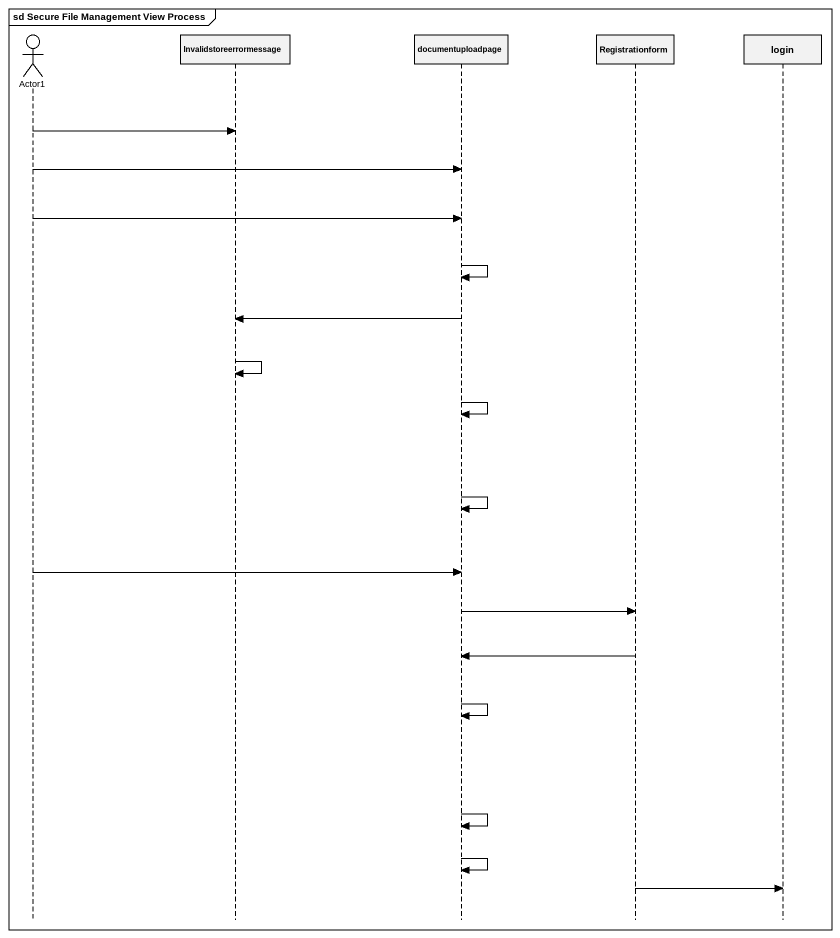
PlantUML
@startuml
mainframe sd Secure File Management View Process
hide footbox
actor Actor1
participant Invalidstoreerrormessage
participant documentuploadpage
participant Registrationform
participant login

Actor1 -> Invalidstoreerrormessage
Actor1 -> documentuploadpage
Actor1 -> documentuploadpage
documentuploadpage -> documentuploadpage
documentuploadpage -> Invalidstoreerrormessage
Invalidstoreerrormessage -> Invalidstoreerrormessage
documentuploadpage -> documentuploadpage
documentuploadpage -> documentuploadpage
Actor1 -> documentuploadpage
documentuploadpage -> Registrationform
Registrationform -> documentuploadpage
documentuploadpage -> documentuploadpage
documentuploadpage -> documentuploadpage
documentuploadpage -> documentuploadpage
Registrationform -> login
@enduml
